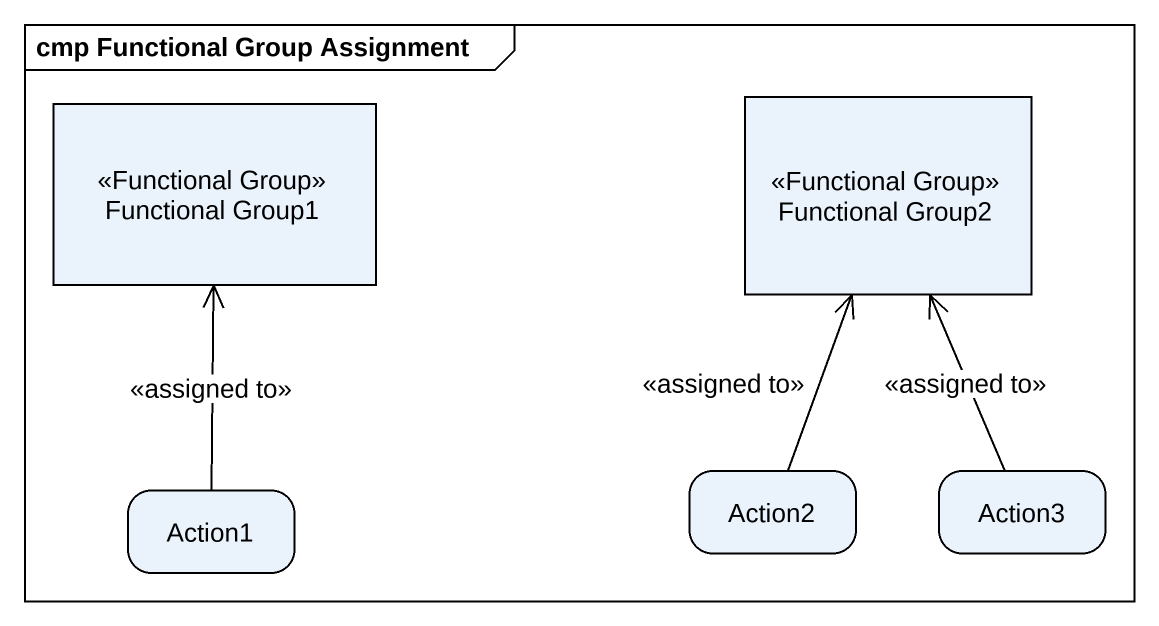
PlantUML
@startuml
mainframe cmp Functional Group Assignment
hide empty description
state "Functional Group1" as Functional_Group1 <<Functional Group>>
state "Functional Group2" as Functional_Group2 <<Functional Group>>
state Action1
state Action2
state Action3
Action1 -up-> Functional_Group1 : <<assigned to>>
Action2 -up-> Functional_Group2 : <<assigned to>>
Action3 -up-> Functional_Group2 : <<assigned to>>
@enduml
